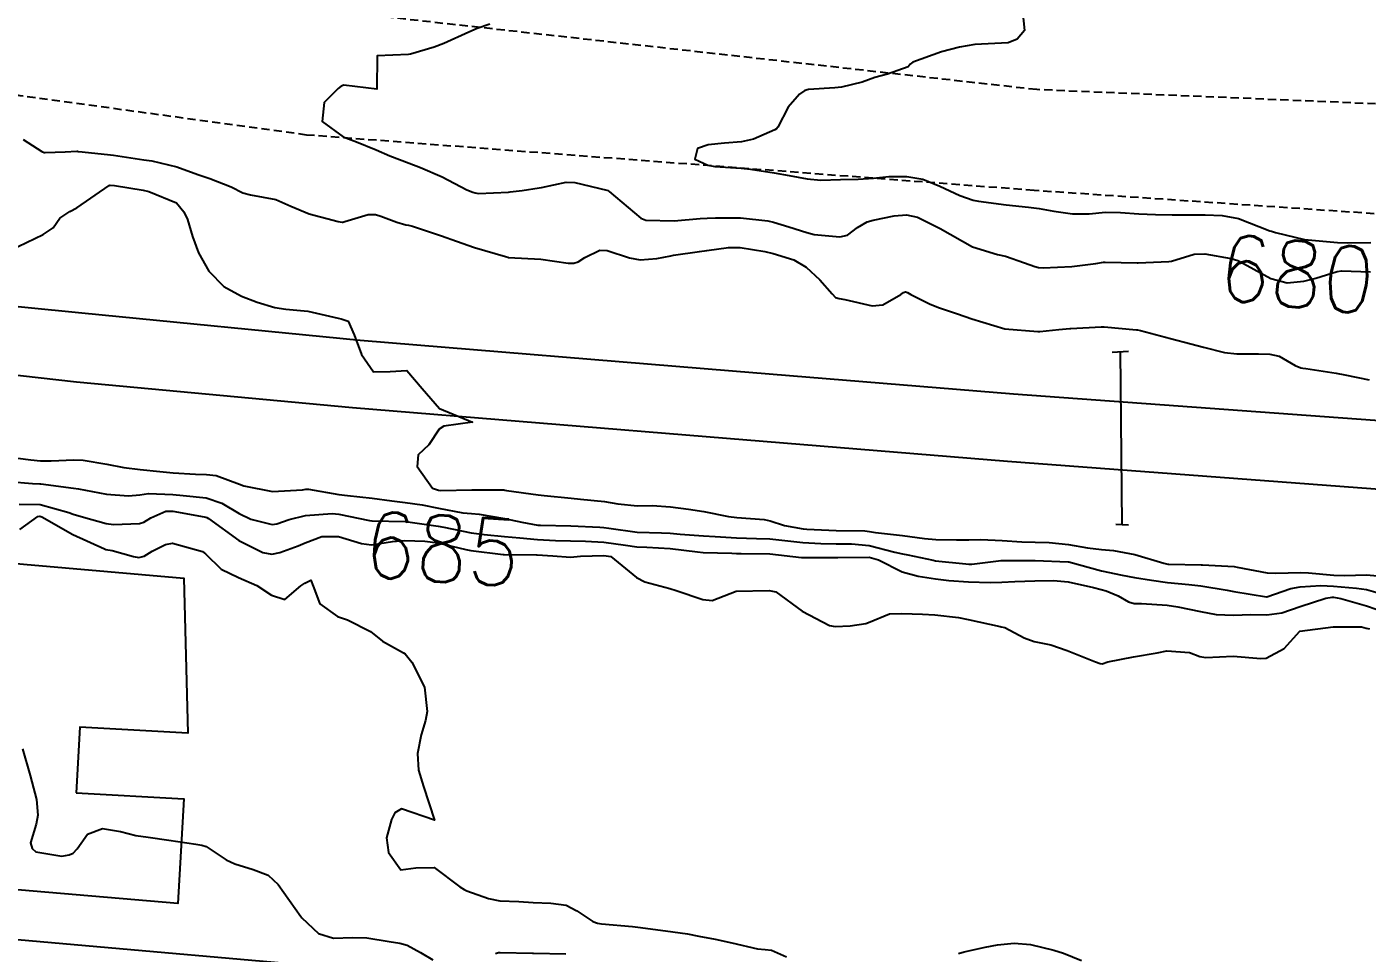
# Model space of a CAD drawing. Header units: metres. Extents: x 292545 to 299085, y 7450245 to 7463078.
# Drawn here: x 294463 to 294543.8, y 7462701.8 to 7462757.6 of the extents above; entities that cross this region are included whole.
import ezdxf
from ezdxf.enums import TextEntityAlignment as Align

# ---------------------------------------------------------------- set-up
doc = ezdxf.new("R2010")
doc.units = ezdxf.units.M
doc.linetypes.add('DASHED', pattern=[0.75, 0.5, -0.25])
for name, color, linetype in [('Cotas', 45, 'Continuous'), ('Curvas de Nivel 1m', 11, 'Continuous'), ('Curvas de Nivel 5m', 15, 'Continuous'), ('Edificações', 30, 'Continuous'), ('Linha Férrea', 20, 'Continuous'), ('Pórtico', 62, 'Continuous'), ('Vias Primárias', 230, 'Continuous'), ('Vias Secundárias', 230, 'DASHED')]:
    doc.layers.add(name, color=color, linetype=linetype)
doc.styles.add('Style-STANDARD', font='STANDARD.shx')

msp = doc.modelspace()

# ---------------------------------------------------------------- linework, layer by layer
at = {"layer": 'Curvas de Nivel 1m', "flags": 128}
for points, elevation in [([(294523.05, 7462758.536), (294523.168, 7462757.38), (294522.723, 7462756.847), (294522.185, 7462756.636), (294521.376, 7462756.593), (294520.184, 7462756.536), (294519.246, 7462756.366), (294518.179, 7462756.084), (294516.445, 7462755.466), (294516.288, 7462755.351), (294516.169, 7462755.182), (294514.909, 7462754.735), (294514.159, 7462754.536), (294513.399, 7462754.253), (294512.15, 7462753.952), (294511.748, 7462753.917), (294510.147, 7462753.812), (294509.931, 7462753.757), (294509.61, 7462753.545), (294508.934, 7462752.753), (294508.315, 7462751.558), (294508.231, 7462751.449), (294508.12, 7462751.385), (294506.849, 7462750.835), (294506.114, 7462750.667), (294505.099, 7462750.582), (294504.112, 7462750.487), (294503.462, 7462750.263), (294503.308, 7462749.618), (294504.098, 7462749.255), (294504.512, 7462749.188), (294506.095, 7462749.072), (294506.652, 7462749.017), (294508.085, 7462748.803), (294508.989, 7462748.646), (294510.082, 7462748.446), (294510.908, 7462748.355), (294512.082, 7462748.387), (294513.158, 7462748.424), (294514.083, 7462748.479), (294514.991, 7462748.574), (294516.084, 7462748.574), (294517.044, 7462748.417), (294518.079, 7462748.004), (294519.279, 7462747.428), (294520.07, 7462747.155), (294520.405, 7462747.081), (294522.068, 7462746.86), (294523.414, 7462746.727), (294524.066, 7462746.646), (294524.939, 7462746.486), (294526.063, 7462746.323), (294527.061, 7462746.333), (294528.064, 7462746.419), (294528.962, 7462746.413), (294530.063, 7462746.327), (294531.07, 7462746.282), (294532.063, 7462746.262), (294533.06, 7462746.262), (294534.063, 7462746.262), (294535.079, 7462746.224), (294536.061, 7462746.039), (294537.962, 7462745.303), (294538.054, 7462745.276), (294538.111, 7462745.266), (294538.301, 7462745.206), (294540.047, 7462744.777), (294540.483, 7462744.739), (294542.037, 7462744.601), (294542.619, 7462744.572), (294544.037, 7462744.594)], 679), ([(294462.826, 7462750.815), (294463.947, 7462750.082), (294464.102, 7462750.021), (294464.163, 7462750.018), (294465.368, 7462750.067), (294466.063, 7462750.101), (294466.103, 7462750.095), (294466.136, 7462750.092), (294466.395, 7462750.056), (294468.101, 7462749.884), (294468.267, 7462749.862), (294470.097, 7462749.589), (294470.585, 7462749.516), (294472.09, 7462749.151), (294473.35, 7462748.705), (294474.08, 7462748.453), (294475.364, 7462747.947), (294476.069, 7462747.596), (294476.525, 7462747.479), (294478.066, 7462747.187), (294478.951, 7462746.796), (294480.057, 7462746.324), (294481.817, 7462745.872), (294482.052, 7462745.826), (294482.091, 7462745.832), (294482.22, 7462745.868), (294483.629, 7462746.283), (294484.057, 7462746.286), (294484.39, 7462746.179), (294485.353, 7462745.831), (294485.9, 7462745.671), (294486.051, 7462745.637), (294486.29, 7462745.578), (294488.045, 7462744.998), (294488.94, 7462744.685), (294490.038, 7462744.306), (294491.891, 7462743.751), (294492.032, 7462743.712), (294492.077, 7462743.704), (294494.022, 7462743.598), (294495.679, 7462743.365), (294496.019, 7462743.352), (294496.275, 7462743.442), (294496.687, 7462743.693), (294497.581, 7462744.133), (294498.03, 7462744.124), (294499.367, 7462743.667), (294500.022, 7462743.548), (294501.014, 7462743.645), (294501.857, 7462743.801), (294502.026, 7462743.828), (294503.592, 7462744.052), (294504.03, 7462744.113), (294505.342, 7462744.289), (294506.033, 7462744.291), (294507.534, 7462744.061), (294508.029, 7462743.946), (294509.278, 7462743.547), (294510.019, 7462743.116), (294510.831, 7462742.347), (294511.579, 7462741.516), (294511.78, 7462741.293), (294512, 7462741.222), (294512.348, 7462741.158), (294513.996, 7462740.783), (294514.629, 7462740.851), (294515.728, 7462741.473), (294515.885, 7462741.59), (294516.005, 7462741.631), (294516.121, 7462741.585), (294516.331, 7462741.465), (294517.449, 7462740.9), (294517.995, 7462740.682), (294519.126, 7462740.294), (294519.989, 7462739.997), (294521.983, 7462739.4), (294523.981, 7462739.243), (294524.104, 7462739.246), (294525.242, 7462739.357), (294525.903, 7462739.422), (294525.974, 7462739.427), (294527.787, 7462739.521), (294527.976, 7462739.517), (294529.93, 7462739.344), (294529.973, 7462739.336), (294530.162, 7462739.298), (294531.968, 7462738.819), (294533.204, 7462738.5), (294533.963, 7462738.288), (294535.229, 7462737.969), (294535.96, 7462737.898), (294537.28, 7462737.897), (294537.96, 7462737.87), (294538.512, 7462737.755), (294539.489, 7462737.187), (294539.822, 7462737.052), (294539.951, 7462737.025), (294540.125, 7462737.005), (294541.949, 7462736.733), (294542.469, 7462736.634), (294543.945, 7462736.331)], 681), ([(294462.033, 7462744.11), (294464.043, 7462745.081), (294464.636, 7462745.486), (294465.045, 7462746.07), (294465.651, 7462746.47), (294466.059, 7462746.692), (294468.017, 7462748.031), (294468.056, 7462748.048), (294468.073, 7462748.049), (294468.327, 7462748.027), (294470.07, 7462747.748), (294470.404, 7462747.672), (294472.063, 7462747), (294472.519, 7462746.444), (294472.739, 7462745.98), (294473.037, 7462744.969), (294473.401, 7462743.969), (294474.017, 7462742.87), (294474.92, 7462741.951), (294475.997, 7462741.358), (294476.924, 7462741.001), (294477.991, 7462740.685), (294478.665, 7462740.585), (294479.989, 7462740.46), (294481.815, 7462740.041), (294481.984, 7462739.996), (294482.424, 7462739.866), (294482.786, 7462739.046), (294483.211, 7462737.857), (294483.943, 7462736.81), (294484.943, 7462736.835), (294485.944, 7462736.894), (294486.882, 7462735.811), (294487.921, 7462734.59), (294489.913, 7462733.78), (294488.175, 7462733.531), (294487.906, 7462733.357), (294487.286, 7462732.412), (294486.627, 7462731.813), (294486.582, 7462731.106), (294487.495, 7462729.804), (294487.862, 7462729.669), (294488.006, 7462729.654), (294489.862, 7462729.691), (294491.798, 7462729.687), (294491.862, 7462729.678), (294491.95, 7462729.661), (294493.86, 7462729.394), (294494.223, 7462729.36), (294495.855, 7462729.186), (294496.416, 7462729.14), (294497.853, 7462728.998), (294498.676, 7462728.846), (294499.849, 7462728.741), (294500.736, 7462728.761), (294501.849, 7462728.68), (294502.93, 7462728.535), (294503.845, 7462728.382), (294505.341, 7462728.094), (294505.839, 7462728.029), (294507.487, 7462727.916), (294507.837, 7462727.832), (294508.718, 7462727.551), (294509.831, 7462727.342), (294510.046, 7462727.323), (294511.83, 7462727.246), (294513.556, 7462727.22), (294513.83, 7462727.191), (294514.186, 7462727.13), (294515.828, 7462726.938), (294517.139, 7462726.763), (294517.825, 7462726.695), (294519.079, 7462726.684), (294519.826, 7462726.692), (294520.543, 7462726.695), (294521.825, 7462726.645), (294523.01, 7462726.567), (294523.825, 7462726.538), (294524.667, 7462726.519), (294525.823, 7462726.401), (294526.964, 7462726.196), (294527.821, 7462726.101), (294528.546, 7462726.045), (294529.818, 7462725.798), (294531.579, 7462725.282), (294531.812, 7462725.227), (294531.873, 7462725.218), (294533.812, 7462725.179), (294533.894, 7462725.177), (294535.811, 7462725.071), (294535.998, 7462725.04), (294537.805, 7462724.697), (294538.326, 7462724.684), (294539.806, 7462724.708), (294540.291, 7462724.69), (294541.804, 7462724.555), (294542.429, 7462724.529), (294543.804, 7462724.565), (294544.422, 7462724.512)], 682), ([(294461.887, 7462731.691), (294463.295, 7462731.506), (294463.877, 7462731.45), (294464.513, 7462731.437), (294465.877, 7462731.514), (294466.445, 7462731.487), (294467.875, 7462731.253), (294468.901, 7462731.052), (294469.872, 7462730.926), (294471.07, 7462730.799), (294471.87, 7462730.719), (294473.212, 7462730.634), (294473.869, 7462730.621), (294474.458, 7462730.551), (294475.864, 7462730.04), (294476.12, 7462729.937), (294477.86, 7462729.588), (294479.655, 7462729.687), (294479.861, 7462729.729), (294480.02, 7462729.73), (294481.858, 7462729.424), (294482.372, 7462729.35), (294483.856, 7462729.185), (294485.048, 7462729.026), (294485.854, 7462728.934), (294486.871, 7462728.792), (294487.851, 7462728.589), (294489.327, 7462728.306), (294489.848, 7462728.266), (294490.312, 7462728.238), (294491.845, 7462727.969), (294492.879, 7462727.74), (294493.84, 7462727.568), (294494.011, 7462727.558), (294495.831, 7462727.535), (294497.586, 7462727.439), (294497.83, 7462727.417), (294498.128, 7462727.379), (294499.828, 7462727.153), (294501.297, 7462727.108), (294501.827, 7462727.087), (294502.422, 7462727.029), (294503.826, 7462726.93), (294504.541, 7462726.887), (294505.825, 7462726.805), (294507.015, 7462726.763), (294507.825, 7462726.74), (294508.737, 7462726.637), (294509.823, 7462726.513), (294510.891, 7462726.461), (294511.822, 7462726.437), (294512.752, 7462726.435), (294513.821, 7462726.342), (294515.352, 7462725.941), (294515.817, 7462725.836), (294516.135, 7462725.784), (294517.661, 7462725.452), (294517.813, 7462725.425), (294519.628, 7462725.239), (294519.811, 7462725.225), (294520.002, 7462725.227), (294521.438, 7462725.404), (294521.766, 7462725.448), (294521.813, 7462725.447), (294521.861, 7462725.447), (294523.814, 7462725.429), (294525.802, 7462725.361), (294525.847, 7462725.35), (294527.808, 7462724.824), (294529.058, 7462724.564), (294529.8, 7462724.419), (294530.83, 7462724.257), (294531.796, 7462724.121), (294533.072, 7462723.989), (294533.793, 7462723.912), (294535.376, 7462723.649), (294535.788, 7462723.58), (294537.748, 7462723.246), (294537.784, 7462723.252), (294539.231, 7462723.756), (294539.793, 7462723.849), (294541.034, 7462723.928), (294541.794, 7462723.89), (294543.173, 7462723.766), (294543.791, 7462723.684), (294545.756, 7462723.138)], 683), ([(294461.957, 7462730.202), (294463.391, 7462730.087), (294463.84, 7462730.058), (294463.863, 7462730.053), (294463.891, 7462730.051), (294465.86, 7462729.806), (294466.161, 7462729.756), (294467.857, 7462729.442), (294469.17, 7462729.335), (294469.857, 7462729.405), (294470.388, 7462729.474), (294471.857, 7462729.425), (294472.482, 7462729.359), (294473.855, 7462729.211), (294474.8, 7462728.903), (294475.846, 7462728.265), (294476.541, 7462727.933), (294477.838, 7462727.616), (294478.111, 7462727.644), (294478.86, 7462727.905), (294479.845, 7462728.146), (294481.446, 7462728.275), (294481.847, 7462728.231), (294483.707, 7462727.851), (294483.843, 7462727.826), (294483.869, 7462727.823), (294485.843, 7462727.798), (294485.865, 7462727.797), (294487.839, 7462727.512), (294488.189, 7462727.445), (294489.833, 7462727.111), (294490.604, 7462726.996), (294491.83, 7462726.884), (294492.763, 7462726.807), (294493.827, 7462726.701), (294494.908, 7462726.638), (294495.822, 7462726.614), (294496.721, 7462726.596), (294497.822, 7462726.545), (294499.128, 7462726.359), (294499.819, 7462726.258), (294500.405, 7462726.237), (294501.818, 7462726.166), (294503.472, 7462725.958), (294503.816, 7462725.926), (294505.532, 7462725.877), (294505.816, 7462725.864), (294506.09, 7462725.86), (294507.816, 7462725.834), (294509.732, 7462725.622), (294509.814, 7462725.615), (294511.71, 7462725.625), (294511.814, 7462725.624), (294511.92, 7462725.625), (294513.814, 7462725.63), (294514.368, 7462725.484), (294515.806, 7462724.753), (294516.768, 7462724.496), (294517.802, 7462724.343), (294518.605, 7462724.242), (294519.8, 7462724.145), (294521.096, 7462724.111), (294521.8, 7462724.139), (294522.587, 7462724.175), (294523.801, 7462724.212), (294524.93, 7462724.23), (294525.801, 7462724.148), (294527.324, 7462723.808), (294527.797, 7462723.691), (294528.085, 7462723.615), (294528.809, 7462723.315), (294529.431, 7462722.957), (294529.778, 7462722.856), (294530.232, 7462722.842), (294531.777, 7462722.738), (294532.408, 7462722.642), (294533.774, 7462722.361), (294534.713, 7462722.186), (294535.772, 7462722.146), (294536.813, 7462722.179), (294537.773, 7462722.169), (294538.684, 7462722.291), (294539.778, 7462722.672), (294541.325, 7462723.167), (294541.712, 7462723.233), (294541.784, 7462723.231), (294542.243, 7462723.155), (294543.778, 7462722.698), (294544.957, 7462722.305)], 684), ([(294462.625, 7462727.304), (294463.706, 7462728.082), (294463.843, 7462728.109), (294463.955, 7462728.079), (294465.827, 7462726.997), (294467.723, 7462726.132), (294467.814, 7462726.108), (294468.194, 7462726.034), (294469.472, 7462725.678), (294469.809, 7462725.624), (294470.122, 7462725.694), (294470.608, 7462726.002), (294471.403, 7462726.41), (294471.82, 7462726.484), (294473.628, 7462725.972), (294473.812, 7462725.835), (294474.754, 7462724.907), (294475.798, 7462724.419), (294476.916, 7462723.929), (294477.787, 7462723.357), (294478.607, 7462723.09), (294479.561, 7462723.902), (294479.795, 7462724.067), (294480.166, 7462724.263), (294480.307, 7462723.892), (294480.715, 7462722.819), (294481.766, 7462722.064), (294482.379, 7462721.864), (294483.756, 7462721.163), (294484.485, 7462720.573), (294485.744, 7462719.88), (294485.845, 7462719.819), (294486.247, 7462719.306), (294487.024, 7462717.807), (294487.171, 7462716.335), (294487.066, 7462715.806), (294486.812, 7462714.941), (294486.596, 7462713.816), (294486.657, 7462712.809), (294486.949, 7462711.811), (294487.623, 7462709.8), (294485.633, 7462710.469), (294485.227, 7462710.236), (294485.033, 7462709.836), (294484.727, 7462708.724), (294484.845, 7462707.838), (294485.588, 7462706.807), (294486.487, 7462706.919), (294487.59, 7462706.94), (294489.151, 7462705.784), (294489.399, 7462705.61), (294489.571, 7462705.539), (294490.877, 7462705.071), (294491.565, 7462704.937), (294492.704, 7462704.883), (294493.564, 7462704.822), (294494.638, 7462704.793), (294495.562, 7462704.667), (294496.195, 7462704.336), (294497.151, 7462703.686), (294497.449, 7462703.579), (294497.552, 7462703.558), (294497.689, 7462703.541), (294499.55, 7462703.382), (294499.863, 7462703.344), (294501.548, 7462703.128), (294502.862, 7462702.936), (294503.545, 7462702.796), (294504.526, 7462702.617), (294505.541, 7462702.401), (294507.073, 7462702.04), (294507.537, 7462701.995), (294507.924, 7462701.952), (294508.836, 7462701.55)], 686), ([(294462.795, 7462714.099), (294463.258, 7462712.492), (294463.361, 7462712.093), (294463.637, 7462711.042), (294463.72, 7462710.089), (294463.618, 7462709.553), (294463.271, 7462708.429), (294463.369, 7462708.092), (294463.601, 7462707.876), (294465.164, 7462707.632), (294465.599, 7462707.706), (294465.846, 7462707.812), (294466.076, 7462708.055), (294466.709, 7462708.952), (294467.615, 7462709.297), (294468.7, 7462709.11), (294469.612, 7462708.877), (294470.362, 7462708.76), (294471.609, 7462708.595), (294473.241, 7462708.339), (294473.606, 7462708.287), (294473.852, 7462708.213), (294474.221, 7462707.961), (294475.057, 7462707.408), (294475.595, 7462707.155), (294476.695, 7462706.826), (294477.589, 7462706.478), (294478.206, 7462705.914), (294479.554, 7462703.986), (294479.619, 7462703.899), (294480.628, 7462702.968), (294481.541, 7462702.673), (294482.674, 7462702.726), (294483.541, 7462702.702), (294484.886, 7462702.49), (294485.538, 7462702.385), (294485.978, 7462702.264), (294486.776, 7462701.811), (294487.527, 7462701.383)], 687), ([(294491.291, 7462701.762), (294491.476, 7462701.818), (294491.533, 7462701.817), (294491.582, 7462701.808), (294493.533, 7462701.774), (294493.58, 7462701.777), (294495.533, 7462701.732)], 687), ([(294519.194, 7462701.759), (294519.529, 7462701.849), (294520.803, 7462702.138), (294521.536, 7462702.274), (294522.551, 7462702.376), (294523.537, 7462702.295), (294524.932, 7462701.959), (294525.529, 7462701.777), (294526.608, 7462701.339)], 686)]:
    msp.add_lwpolyline(points, dxfattribs=dict(at, elevation=elevation))
at = {"layer": 'Curvas de Nivel 5m', "flags": 128}
for points, elevation in [([(294490.948, 7462757.762), (294490.19, 7462757.494), (294489.679, 7462757.269), (294488.181, 7462756.584), (294487.608, 7462756.376), (294486.174, 7462755.954), (294486.061, 7462755.934), (294484.173, 7462755.84), (294484.143, 7462753.84), (294482.146, 7462754.072), (294481.995, 7462754.022), (294481.819, 7462753.873), (294480.971, 7462753.045), (294480.852, 7462751.883), (294482.114, 7462750.97), (294482.914, 7462750.661), (294484.106, 7462750.186), (294484.934, 7462749.832), (294486.096, 7462749.386), (294486.777, 7462749.128), (294488.084, 7462748.558), (294489.566, 7462747.778), (294489.926, 7462747.627), (294490.071, 7462747.587), (294490.276, 7462747.563), (294492.072, 7462747.632), (294492.177, 7462747.644), (294492.893, 7462747.742), (294493.918, 7462747.889), (294494.076, 7462747.92), (294495.548, 7462748.241), (294496.081, 7462748.215), (294497.996, 7462747.759), (294498.074, 7462747.728), (294498.145, 7462747.679), (294500.057, 7462746.067), (294500.347, 7462745.947), (294502.056, 7462745.914), (294503.627, 7462746.045), (294504.058, 7462746.074), (294504.544, 7462746.089), (294506.058, 7462746.09), (294507.713, 7462745.907), (294508.056, 7462745.83), (294508.967, 7462745.551), (294510.048, 7462745.194), (294510.498, 7462745.081), (294512.044, 7462744.944), (294512.512, 7462745.04), (294513.119, 7462745.499), (294513.701, 7462745.849), (294514.058, 7462745.95), (294515.325, 7462746.213), (294516.061, 7462746.275), (294516.723, 7462746.123), (294518.053, 7462745.468), (294518.098, 7462745.44), (294520.037, 7462744.334), (294521.552, 7462743.883), (294522.028, 7462743.767), (294523.177, 7462743.383), (294523.802, 7462743.155), (294524.02, 7462743.098), (294524.305, 7462743.082), (294526.021, 7462743.154), (294527.473, 7462743.328), (294527.939, 7462743.407), (294528.024, 7462743.415), (294529.954, 7462743.371), (294530.024, 7462743.372), (294531.861, 7462743.446), (294532.026, 7462743.477), (294533.4, 7462743.892), (294534.033, 7462743.92), (294535.63, 7462743.633), (294536.027, 7462743.508), (294536.587, 7462743.224), (294538.015, 7462742.424), (294538.995, 7462742.177), (294540.014, 7462742.278), (294540.733, 7462742.455), (294542.02, 7462742.849), (294542.282, 7462742.896), (294544.02, 7462742.829)], 680), ([(294462.588, 7462728.836), (294463.85, 7462728.822), (294465.579, 7462728.33), (294465.845, 7462728.232), (294466.466, 7462728.054), (294467.837, 7462727.66), (294468.271, 7462727.599), (294469.838, 7462727.667), (294470.099, 7462727.747), (294470.527, 7462728.003), (294471.435, 7462728.407), (294471.847, 7462728.42), (294473.745, 7462728.069), (294473.844, 7462728.052), (294473.906, 7462728.032), (294473.994, 7462727.968), (294475.823, 7462726.636), (294477.268, 7462725.925), (294477.812, 7462725.818), (294478.295, 7462725.913), (294479.393, 7462726.323), (294479.822, 7462726.51), (294480.832, 7462726.875), (294481.828, 7462726.878), (294483.209, 7462726.469), (294483.821, 7462726.379), (294485.082, 7462726.574), (294485.825, 7462726.634), (294487.028, 7462726.605), (294487.823, 7462726.494), (294489.506, 7462726.095), (294489.817, 7462726.038), (294491.757, 7462725.808), (294491.814, 7462725.806), (294493.767, 7462725.777), (294493.814, 7462725.776), (294494.749, 7462725.721), (294495.812, 7462725.641), (294496.418, 7462725.701), (294497.814, 7462725.749), (294498.239, 7462725.676), (294499.8, 7462724.411), (294500.291, 7462724.146), (294501.794, 7462723.755), (294502.191, 7462723.626), (294503.785, 7462723.088), (294504.353, 7462723.036), (294505.793, 7462723.59), (294507.794, 7462723.626), (294508.186, 7462723.556), (294509.776, 7462722.383), (294511.413, 7462721.523), (294511.762, 7462721.466), (294512.66, 7462721.507), (294513.61, 7462721.648), (294513.766, 7462721.711), (294515.032, 7462722.219), (294515.775, 7462722.245), (294517.025, 7462722.206), (294517.774, 7462722.166), (294519.197, 7462722.003), (294519.77, 7462721.891), (294521.705, 7462721.459), (294521.764, 7462721.45), (294521.98, 7462721.397), (294523.15, 7462720.773), (294523.755, 7462720.559), (294524.756, 7462720.356), (294525.75, 7462720.019), (294527.461, 7462719.333), (294527.741, 7462719.223), (294527.855, 7462719.215), (294528.199, 7462719.323), (294529.746, 7462719.625), (294531.163, 7462719.871), (294531.75, 7462719.996), (294533.112, 7462719.903), (294533.747, 7462719.653), (294534.093, 7462719.601), (294535.747, 7462719.666), (294537.418, 7462719.542), (294537.746, 7462719.553), (294538.821, 7462720.13), (294539.763, 7462721.19), (294541.766, 7462721.432), (294543.477, 7462721.432), (294543.765, 7462721.365), (294543.957, 7462721.329)], 685)]:
    msp.add_lwpolyline(points, dxfattribs=dict(at, elevation=elevation))
at = {"layer": 'Edificações'}
msp.add_lwpolyline([(294466.02, 7462711.439), (294472.507, 7462711.084), (294472.16, 7462704.764), (294418.871, 7462709.319), (294413.707, 7462713.575), (294413.379, 7462729.538), (294472.504, 7462724.371), (294472.75, 7462715.039), (294466.237, 7462715.396)], close=True, dxfattribs=at)
at = {"layer": 'Linha Férrea', "linetype": 'Continuous'}
for points in [[(294309.726, 7462768.544), (294329.406, 7462764.149), (294347.388, 7462759.878), (294365.605, 7462755.807), (294382.809, 7462752.597), (294398.71, 7462749.509), (294413.536, 7462747.126), (294428.987, 7462744.822), (294448.371, 7462742.15), (294466.356, 7462740.365), (294483.137, 7462738.706), (294505.571, 7462736.864), (294522.51, 7462735.474), (294546.213, 7462733.752), (294565.166, 7462732.382), (294587.003, 7462730.453), (294605.801, 7462729.23), (294628.399, 7462727.509), (294650.443, 7462726.14), (294674.813, 7462724.999), (294696.272, 7462724.791)], [(294308.81, 7462764.472), (294328.478, 7462760.067), (294346.48, 7462755.895), (294364.79, 7462751.978), (294382.016, 7462748.332), (294397.998, 7462745.422), (294412.7, 7462743.092), (294428.333, 7462740.746), (294447.904, 7462738.263), (294466.041, 7462736.207), (294482.684, 7462734.655), (294505.205, 7462732.811), (294522.139, 7462731.414), (294545.918, 7462729.631), (294564.796, 7462728.193), (294586.715, 7462726.548), (294605.508, 7462725.191), (294628.085, 7462723.426), (294650.162, 7462721.973), (294674.872, 7462721.198), (294696.151, 7462720.655)]]:
    msp.add_lwpolyline(points, dxfattribs=at)
at = {"layer": 'Pórtico'}
for points in [[(294528.462, 7462738.001), (294529.447, 7462738.055)], [(294529.061, 7462727.606), (294528.954, 7462738.028)], [(294528.678, 7462727.621), (294529.443, 7462727.591)]]:
    msp.add_lwpolyline(points, dxfattribs=at)
at = {"layer": 'Vias Primárias', "elevation": 699.678}
msp.add_lwpolyline([(294237.196, 7462575.048), (294276.421, 7462588.759), (294313.256, 7462601.338), (294396.576, 7462628.418), (294421.888, 7462636.475, 0.426857), (294425.824, 7462644.503, -0.013987), (294422.136, 7462655.514), (294401.192, 7462720.445), (294410.045, 7462721.299), (294410.523, 7462714.403, 0.390699), (294419.248, 7462706.166, -0.028058), (294431.738, 7462705.318), (294514.167, 7462698.032), (294586.54, 7462692.428), (294600.794, 7462691.302, 0.224303), (294606.168, 7462693.34, -0.171854)], format="xyb", dxfattribs=at)
at = {"layer": 'Vias Secundárias', "elevation": 699.678}
msp.add_lwpolyline([(294955.954, 7462738.196, 0.111438), (294948.354, 7462741.82, 0.052638), (294906.803, 7462746.99, 0.021321), (294862.885, 7462748.056, -0.000836), (294819.047, 7462749.834), (294748.264, 7462746.519), (294709.935, 7462745.042), (294657.266, 7462744.477), (294626.292, 7462748.366), (294578.803, 7462751.507), (294523.907, 7462753.81), (294480.794, 7462758.624), (294465.126, 7462760.668), (294434.879, 7462764.87), (294359.505, 7462777.034), (294297.714, 7462790.389), (294263.044, 7462797.772)], format="xyb", dxfattribs=at)
msp.add_lwpolyline([(294710.077, 7462740.23), (294657.687, 7462737.665), (294625.868, 7462741.572), (294578.671, 7462743.982), (294523.757, 7462747.734), (294479.911, 7462751.078), (294462.648, 7462753.442), (294433.648, 7462758.628), (294359.157, 7462769.59), (294296.494, 7462782.886), (294256.98, 7462791.42)], dxfattribs=at)

# ---------------------------------------------------------------- texts
at = {"layer": 'Cotas', "style": 'Style-STANDARD'}
for s, rotation, p in [('680', 354.37638, (294539.596, 7462742.699, 680)), ('685', 356.43903, (294488.082, 7462726.149, 685))]:
    msp.add_text(s, height=4, rotation=rotation, dxfattribs=at).set_placement(p, align=Align.MIDDLE_CENTER)

doc.saveas('drawing.dxf')
